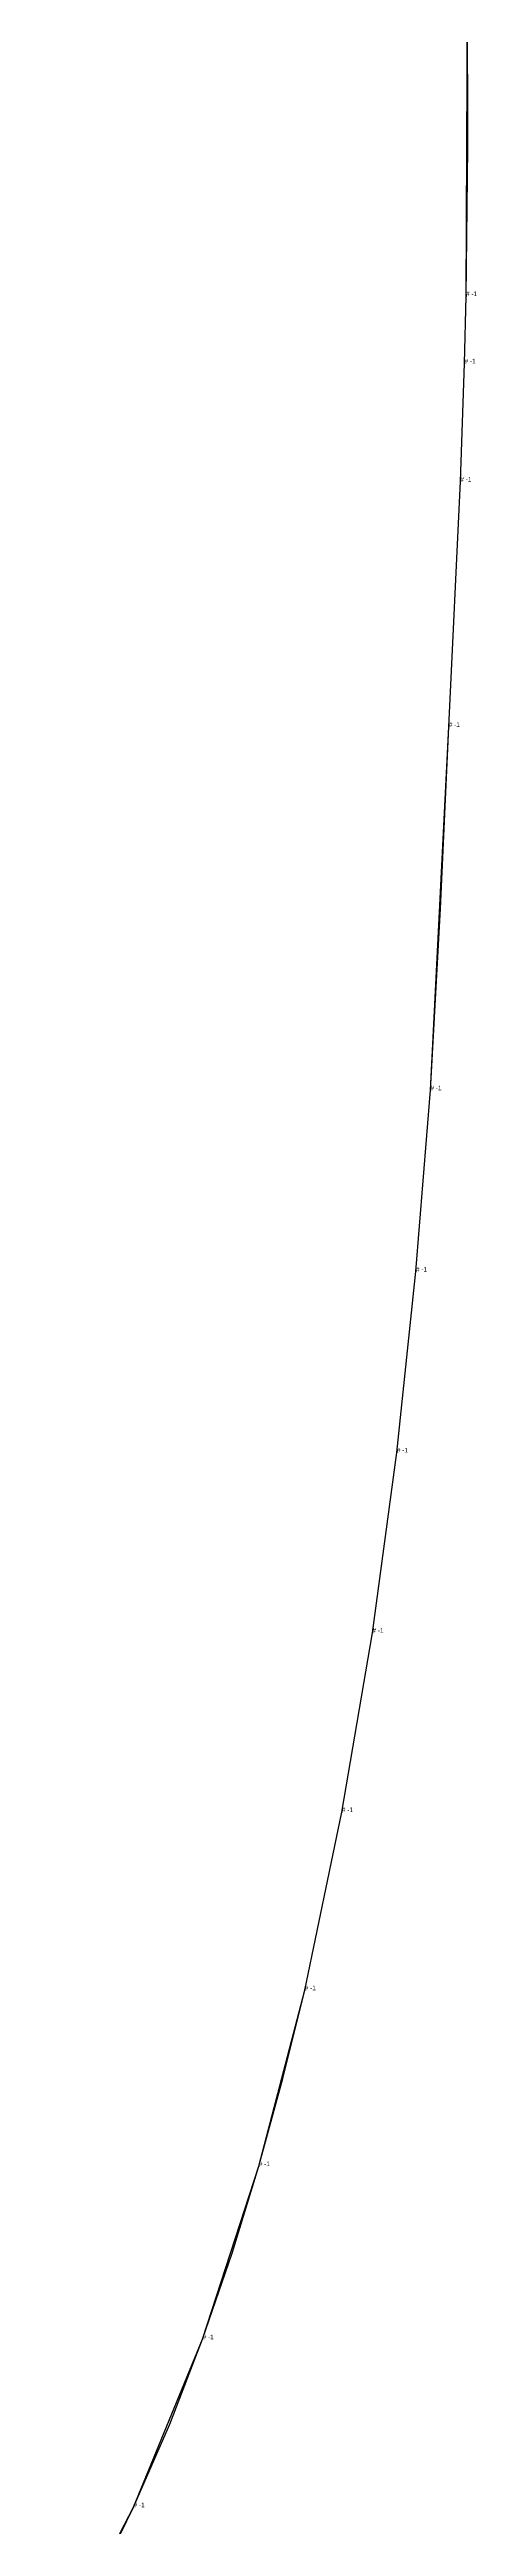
# Model space of a CAD drawing. Extents: x 0 to 1628, y 0 to 1623.
# Drawn here: x 1084.5 to 1107.5, y 1354.8 to 1488.2 of the extents above; entities that cross this region are included whole.
import ezdxf

# ---------------------------------------------------------------- set-up
doc = ezdxf.new("R2010")
doc.units = 0

# ---------------------------------------------------------------- blocks, each defined once
blk = doc.blocks.new('2_M')
at = {"layer": '1'}
blk.add_lwpolyline([(1084.541016, 1347.114502), (1089.0625, 1355.837158), (1092.783203, 1364.884033), (1095.805664, 1374.213379), (1098.28125, 1383.688232), (1100.27832, 1393.285156), (1101.923828, 1402.94165), (1103.237305, 1412.652588), (1104.267578, 1422.394775), (1105.048828, 1432.161865), (1106.035156, 1451.732666), (1106.660156, 1464.945801), (1106.884766, 1471.310303), (1106.962891, 1474.941162), (1107.045898, 1490.904785)], dxfattribs=at)
at = {"layer": '14'}
blk.add_lwpolyline([(1084.541016, 1347.114502), (1089.0625, 1355.837158), (1092.783203, 1364.884033), (1095.805664, 1374.213379), (1098.28125, 1383.688232), (1100.27832, 1393.285156), (1101.923828, 1402.94165), (1103.237305, 1412.652588), (1104.267578, 1422.394775), (1105.048828, 1432.161865), (1106.035156, 1451.732666), (1106.660156, 1464.945801), (1106.884766, 1471.310303), (1106.962891, 1474.941162), (1107.045898, 1490.904785)], dxfattribs=at)
at = {"layer": '3'}
for p in [(1106.962891, 1474.941162), (1106.962891, 1474.941162), (1106.884766, 1471.310303), (1106.884766, 1471.310303), (1106.660156, 1464.945801), (1106.660156, 1464.945801), (1106.035156, 1451.732666), (1106.035156, 1451.732666), (1105.048828, 1432.161865), (1105.048828, 1432.161865), (1104.267578, 1422.394775), (1104.267578, 1422.394775), (1103.237305, 1412.652588), (1103.237305, 1412.652588), (1101.923828, 1402.94165), (1101.923828, 1402.94165), (1100.27832, 1393.285156), (1100.27832, 1393.285156), (1098.28125, 1383.688232), (1098.28125, 1383.688232), (1095.805664, 1374.213379), (1095.805664, 1374.213379), (1092.783203, 1364.884033), (1092.783203, 1364.884033), (1089.0625, 1355.837158), (1089.0625, 1355.837158)]:
    blk.add_point(p, dxfattribs=at)
at = {"layer": '4'}
for p in [(1106.962891, 1474.941162, 7), (1106.962891, 1474.941162, 7), (1106.660156, 1464.945679, 7), (1106.660156, 1464.945679, 7)]:
    blk.add_point(p, dxfattribs=at)
at = {"layer": '84'}
blk.add_lwpolyline([(1086.909546, 1351.420654), (1089.0625, 1355.837158), (1091.015869, 1360.32251), (1092.783203, 1364.884033), (1094.372559, 1369.523071), (1095.805664, 1374.213379), (1097.106934, 1378.93457), (1098.28125, 1383.688232), (1100.27832, 1393.285156), (1101.923828, 1402.94165), (1103.237305, 1412.652588), (1104.267578, 1422.394775), (1105.048828, 1432.161865), (1105.589844, 1441.944458), (1106.035156, 1451.732666), (1106.660156, 1464.945801), (1106.884766, 1471.310303), (1106.962891, 1474.941162), (1107.052856, 1482.922607), (1107.045898, 1490.904785)], dxfattribs=at)
at = {"layer": '87'}
blk.add_lwpolyline([(1086.909546, 1351.420654), (1089.0625, 1355.837158), (1091.015869, 1360.32251), (1092.783203, 1364.884033), (1094.372559, 1369.523071), (1095.805664, 1374.213379), (1097.106934, 1378.93457), (1098.28125, 1383.688232), (1100.27832, 1393.285156), (1101.923828, 1402.94165), (1103.237305, 1412.652588), (1104.267578, 1422.394775), (1105.048828, 1432.161865), (1105.589844, 1441.944458), (1106.035156, 1451.732666), (1106.660156, 1464.945801), (1106.884766, 1471.310303), (1106.962891, 1474.941162), (1107.052856, 1482.922607), (1107.045898, 1490.904785)], dxfattribs=at)
at = {"layer": '1'}
for p in [(1106.962891, 1474.941162), (1106.884766, 1471.310303), (1106.660156, 1464.945801), (1106.035156, 1451.732666), (1105.048828, 1432.161865), (1104.267578, 1422.394775), (1103.237305, 1412.652588), (1101.923828, 1402.94165), (1100.27832, 1393.285156), (1098.28125, 1383.688232), (1095.805664, 1374.213379), (1092.783203, 1364.884033), (1089.0625, 1355.837158)]:
    blk.add_text('# -1', height=0.25, dxfattribs=at).set_placement(p)
at = {"layer": '14'}
for p in [(1106.962891, 1474.941162), (1106.884766, 1471.310303), (1106.660156, 1464.945801), (1106.035156, 1451.732666), (1105.048828, 1432.161865), (1104.267578, 1422.394775), (1103.237305, 1412.652588), (1101.923828, 1402.94165), (1100.27832, 1393.285156), (1098.28125, 1383.688232), (1095.805664, 1374.213379), (1092.783203, 1364.884033), (1089.0625, 1355.837158)]:
    blk.add_text('# -1', height=0.25, dxfattribs=at).set_placement(p)

msp = doc.modelspace()

# ---------------------------------------------------------------- block references
at = {"layer": '1'}
msp.add_blockref('2_M', (0, 0), dxfattribs=at)

doc.saveas('drawing.dxf')
